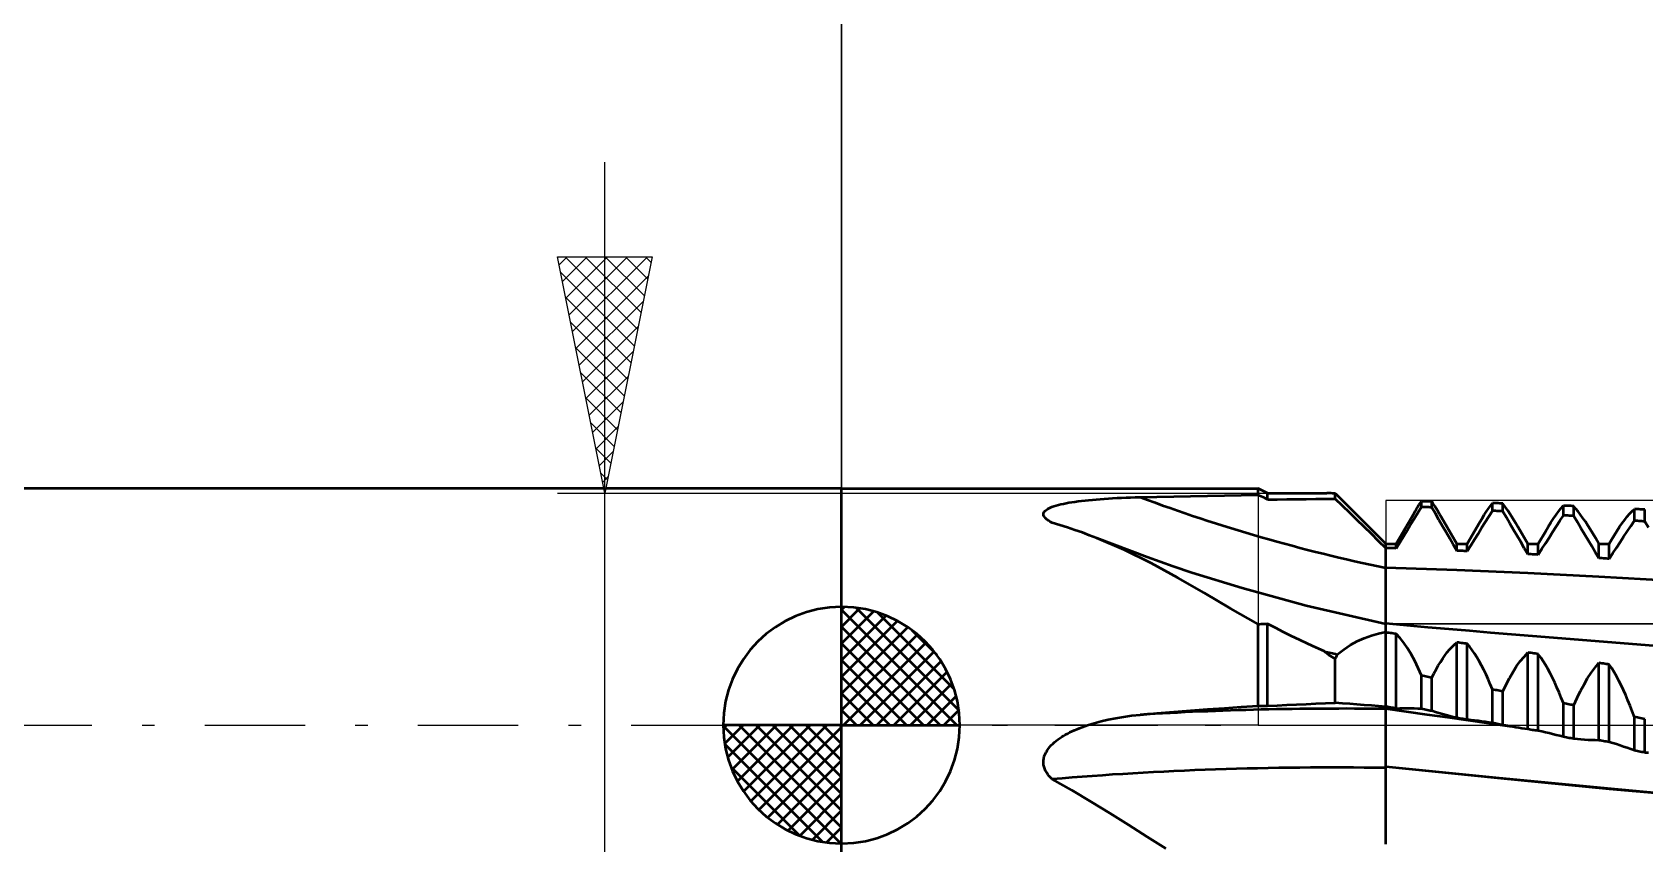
# Model space of a CAD drawing. Header units: millimetres. Extents: x -65 to 52, y -38 to 52.
# Drawn here: x -17.1 to 16.97, y -2.51 to 14.65 of the extents above; entities that cross this region are included whole.
import ezdxf

# ---------------------------------------------------------------- set-up
doc = ezdxf.new("R2010")
doc.units = ezdxf.units.MM
doc.header["$LTSCALE"] = 5.3
doc.linetypes.add('LONGDASH_DASH', pattern=[0.85, 0.4, -0.2, 0.05, -0.2])
for name, color, linetype in [('1', 4, 'CONTINUOUS'), ('2', 7, 'CONTINUOUS'), ('4', 2, 'LONGDASH_DASH'), ('CUT', 1, 'CONTINUOUS'), ('NOCUT', 7, 'CONTINUOUS'), ('SK1', 4, 'CONTINUOUS'), ('SK2', 7, 'CONTINUOUS'), ('SK4', 2, 'LONGDASH_DASH')]:
    doc.layers.add(name, color=color, linetype=linetype)

msp = doc.modelspace()

# ---------------------------------------------------------------- linework, layer by layer
at = {"layer": '1', "color": 4, "linetype": 'CONTINUOUS', "lineweight": 50}
for p, q in [((0, 5), (8.8, 5)), ((0, -5), (0, 5)), ((5.298, 4.765), (5.38, 4.772)), ((5.38, 4.772), (5.463, 4.779)), ((5.463, 4.779), (5.549, 4.785)), ((5.549, 4.785), (5.637, 4.791)), ((5.637, 4.791), (5.727, 4.796)), ((5.727, 4.796), (5.819, 4.801)), ((5.819, 4.801), (5.913, 4.805)), ((5.913, 4.805), (6.009, 4.809)), ((6.009, 4.809), (6.107, 4.813)), ((6.107, 4.813), (6.206, 4.816)), ((6.206, 4.816), (6.307, 4.819)), ((6.307, 4.819), (6.663, 4.827)), ((6.663, 4.827), (7.019, 4.835)), ((7.019, 4.835), (7.375, 4.842)), ((7.375, 4.842), (7.731, 4.849)), ((7.731, 4.849), (8.087, 4.855)), ((8.087, 4.855), (8.443, 4.86)), ((8.443, 4.86), (8.8, 4.865)), ((9, 4.9), (8.8, 5)), ((8.8, 4.865), (8.8, 5)), ((8.833, 4.849), (8.8, 4.865)), ((8.867, 4.833), (8.833, 4.849)), ((8.9, 4.817), (8.867, 4.833)), ((8.933, 4.802), (8.9, 4.817)), ((8.967, 4.786), (8.933, 4.802)), ((9, 4.77), (8.967, 4.786)), ((9, 4.9), (10.251, 4.9)), ((9, 4.77), (9, 4.9)), ((9, 4.77), (9.204, 4.772)), ((9.204, 4.772), (9.409, 4.775)), ((9.409, 4.775), (9.613, 4.777)), ((9.613, 4.777), (9.817, 4.779)), ((9.817, 4.779), (10.021, 4.781)), ((10.021, 4.781), (10.226, 4.782)), ((10.226, 4.782), (10.43, 4.784)), ((10.28, 4.9), (10.251, 4.9)), ((10.31, 4.9), (10.28, 4.9)), ((10.34, 4.9), (10.31, 4.9)), ((10.371, 4.899), (10.34, 4.9)), ((10.401, 4.899), (10.371, 4.899)), ((10.43, 4.899), (10.401, 4.899)), ((10.438, 4.892), (10.43, 4.899)), ((10.43, 4.784), (10.43, 4.899)), ((10.583, 4.635), (10.43, 4.784)), ((10.445, 4.885), (10.438, 4.892)), ((10.451, 4.879), (10.445, 4.885)), ((10.457, 4.873), (10.451, 4.879)), ((10.462, 4.868), (10.457, 4.873)), ((10.467, 4.863), (10.462, 4.868)), ((10.471, 4.859), (10.467, 4.863)), ((10.472, 4.858), (10.471, 4.859)), ((10.473, 4.858), (10.472, 4.858)), ((10.474, 4.857), (10.473, 4.858)), ((10.474, 4.856), (10.474, 4.857)), ((10.475, 4.855), (10.474, 4.856)), ((11.5, 3.83), (10.475, 4.855)), ((4.264, 4.455), (4.267, 4.482)), ((4.269, 4.427), (4.264, 4.455)), ((4.267, 4.482), (4.28, 4.507)), ((4.28, 4.507), (4.301, 4.532)), ((4.301, 4.532), (4.328, 4.554)), ((4.328, 4.554), (4.361, 4.575)), ((4.361, 4.575), (4.399, 4.594)), ((4.399, 4.594), (4.441, 4.611)), ((4.441, 4.611), (4.486, 4.628)), ((4.486, 4.628), (4.534, 4.642)), ((4.534, 4.642), (4.583, 4.656)), ((4.583, 4.656), (4.633, 4.669)), ((4.633, 4.669), (4.686, 4.68)), ((4.686, 4.68), (4.743, 4.692)), ((4.743, 4.692), (4.802, 4.703)), ((4.802, 4.703), (4.864, 4.713)), ((4.864, 4.713), (4.93, 4.723)), ((4.93, 4.723), (4.998, 4.732)), ((4.998, 4.732), (5.069, 4.741)), ((5.069, 4.741), (5.143, 4.75)), ((5.143, 4.75), (5.219, 4.758)), ((5.219, 4.758), (5.298, 4.765)), ((10.736, 4.487), (10.583, 4.635)), ((10.889, 4.339), (10.736, 4.487)), ((11.719, 3.83), (12.094, 4.48)), ((12.094, 4.479), (12.121, 4.525)), ((12.098, 4.363), (12.174, 4.487)), ((12.121, 4.525), (12.147, 4.569)), ((12.147, 4.569), (12.173, 4.612)), ((12.173, 4.612), (12.199, 4.653)), ((12.174, 4.487), (12.25, 4.611)), ((12.199, 4.653), (12.225, 4.692)), ((12.225, 4.692), (12.25, 4.73)), ((12.281, 4.729), (12.25, 4.73)), ((12.25, 4.611), (12.25, 4.73)), ((12.281, 4.61), (12.25, 4.611)), ((12.313, 4.729), (12.281, 4.729)), ((12.313, 4.608), (12.281, 4.61)), ((12.344, 4.728), (12.313, 4.729)), ((12.344, 4.607), (12.313, 4.608)), ((12.375, 4.727), (12.344, 4.728)), ((12.375, 4.605), (12.344, 4.607)), ((12.406, 4.727), (12.375, 4.727)), ((12.406, 4.604), (12.375, 4.605)), ((12.438, 4.726), (12.406, 4.727)), ((12.438, 4.602), (12.406, 4.604)), ((12.469, 4.726), (12.438, 4.726)), ((12.469, 4.601), (12.438, 4.602)), ((12.501, 4.677), (12.469, 4.726)), ((12.469, 4.601), (12.469, 4.726)), ((12.545, 4.47), (12.469, 4.601)), ((12.534, 4.626), (12.501, 4.677)), ((12.568, 4.573), (12.534, 4.626)), ((12.62, 4.339), (12.545, 4.47)), ((12.601, 4.518), (12.568, 4.573)), ((12.636, 4.461), (12.601, 4.518)), ((12.67, 4.401), (12.636, 4.461)), ((13.531, 4.369), (13.576, 4.443)), ((13.576, 4.443), (13.621, 4.512)), ((13.621, 4.512), (13.665, 4.577)), ((13.665, 4.577), (13.708, 4.638)), ((13.674, 4.41), (13.75, 4.531)), ((13.708, 4.638), (13.75, 4.693)), ((13.781, 4.692), (13.75, 4.693)), ((13.75, 4.531), (13.75, 4.693)), ((13.781, 4.529), (13.75, 4.531)), ((13.813, 4.691), (13.781, 4.692)), ((13.813, 4.528), (13.781, 4.529)), ((13.844, 4.69), (13.813, 4.691)), ((13.844, 4.526), (13.813, 4.528)), ((13.875, 4.689), (13.844, 4.69)), ((13.875, 4.524), (13.844, 4.526)), ((13.906, 4.688), (13.875, 4.689)), ((13.906, 4.522), (13.875, 4.524)), ((13.938, 4.687), (13.906, 4.688)), ((13.938, 4.52), (13.906, 4.522)), ((13.969, 4.686), (13.938, 4.687)), ((13.969, 4.518), (13.938, 4.52)), ((14.021, 4.616), (13.969, 4.686)), ((13.969, 4.518), (13.969, 4.686)), ((14.045, 4.389), (13.969, 4.518)), ((14.075, 4.54), (14.021, 4.616)), ((14.129, 4.458), (14.075, 4.54)), ((14.185, 4.37), (14.129, 4.458)), ((15.041, 4.368), (15.095, 4.446)), ((15.095, 4.446), (15.147, 4.517)), ((15.147, 4.517), (15.199, 4.581)), ((15.174, 4.317), (15.25, 4.434)), ((15.199, 4.581), (15.25, 4.639)), ((15.281, 4.638), (15.25, 4.639)), ((15.25, 4.434), (15.25, 4.639)), ((15.281, 4.432), (15.25, 4.434)), ((15.313, 4.636), (15.281, 4.638)), ((15.313, 4.43), (15.281, 4.432)), ((15.344, 4.635), (15.313, 4.636)), ((15.344, 4.428), (15.313, 4.43)), ((15.375, 4.634), (15.344, 4.635)), ((15.406, 4.632), (15.375, 4.634)), ((15.438, 4.631), (15.406, 4.632)), ((15.469, 4.63), (15.438, 4.631)), ((15.516, 4.574), (15.469, 4.63)), ((15.469, 4.419), (15.469, 4.63)), ((15.564, 4.513), (15.516, 4.574)), ((15.614, 4.448), (15.564, 4.513)), ((15.664, 4.377), (15.614, 4.448)), ((16.598, 4.408), (16.65, 4.468)), ((16.65, 4.468), (16.7, 4.521)), ((16.7, 4.521), (16.75, 4.568)), ((16.781, 4.566), (16.75, 4.568)), ((16.75, 4.322), (16.75, 4.568)), ((16.813, 4.564), (16.781, 4.566)), ((16.844, 4.563), (16.813, 4.564)), ((16.875, 4.561), (16.844, 4.563)), ((16.906, 4.559), (16.875, 4.561)), ((16.938, 4.557), (16.906, 4.559)), ((16.969, 4.556), (16.938, 4.557)), ((16.969, 4.304), (16.969, 4.556)), ((4.284, 4.4), (4.269, 4.427)), ((4.306, 4.373), (4.284, 4.4)), ((4.335, 4.347), (4.306, 4.373)), ((4.369, 4.322), (4.335, 4.347)), ((4.408, 4.298), (4.369, 4.322)), ((4.451, 4.276), (4.408, 4.298)), ((4.613, 4.227), (4.451, 4.276)), ((4.773, 4.177), (4.613, 4.227)), ((4.931, 4.124), (4.773, 4.177)), ((5.087, 4.069), (4.931, 4.124)), ((11.042, 4.19), (10.889, 4.339)), ((11.194, 4.041), (11.042, 4.19)), ((11.871, 3.988), (11.947, 4.113)), ((11.947, 4.113), (12.023, 4.238)), ((12.023, 4.238), (12.098, 4.363)), ((12.696, 4.209), (12.62, 4.339)), ((13, 3.83), (12.669, 4.403)), ((12.772, 4.078), (12.696, 4.209)), ((13.219, 3.83), (13.486, 4.292)), ((13.447, 4.046), (13.523, 4.167)), ((13.485, 4.291), (13.531, 4.369)), ((13.523, 4.167), (13.599, 4.289)), ((13.599, 4.289), (13.674, 4.41)), ((14.121, 4.259), (14.045, 4.389)), ((14.196, 4.13), (14.121, 4.259)), ((14.241, 4.277), (14.185, 4.37)), ((14.272, 4.001), (14.196, 4.13)), ((14.298, 4.18), (14.241, 4.277)), ((14.5, 3.83), (14.297, 4.181)), ((14.719, 3.83), (14.876, 4.103)), ((14.873, 4.096), (14.93, 4.193)), ((14.93, 4.193), (14.986, 4.284)), ((14.986, 4.284), (15.041, 4.368)), ((15.023, 4.08), (15.098, 4.199)), ((15.098, 4.199), (15.174, 4.317)), ((15.375, 4.426), (15.344, 4.428)), ((15.406, 4.423), (15.375, 4.426)), ((15.438, 4.421), (15.406, 4.423)), ((15.469, 4.419), (15.438, 4.421)), ((15.545, 4.291), (15.469, 4.419)), ((15.621, 4.164), (15.545, 4.291)), ((15.696, 4.036), (15.621, 4.164)), ((15.714, 4.302), (15.664, 4.377)), ((15.766, 4.223), (15.714, 4.302)), ((15.818, 4.14), (15.766, 4.223)), ((15.871, 4.052), (15.818, 4.14)), ((16.325, 4.011), (16.381, 4.103)), ((16.381, 4.103), (16.437, 4.188)), ((16.437, 4.188), (16.492, 4.268)), ((16.492, 4.268), (16.545, 4.341)), ((16.523, 3.979), (16.598, 4.094)), ((16.545, 4.341), (16.598, 4.408)), ((16.598, 4.094), (16.674, 4.208)), ((16.674, 4.208), (16.75, 4.322)), ((16.781, 4.319), (16.75, 4.322)), ((16.813, 4.317), (16.781, 4.319)), ((16.844, 4.314), (16.813, 4.317)), ((16.875, 4.312), (16.844, 4.314)), ((16.906, 4.309), (16.875, 4.312)), ((16.938, 4.306), (16.906, 4.309)), ((16.969, 4.304), (16.938, 4.306)), ((17.045, 4.179), (16.969, 4.304)), ((5.241, 4.011), (5.087, 4.069)), ((5.395, 3.951), (5.241, 4.011)), ((5.967, 3.704), (5.395, 3.951)), ((6.454, 3.55), (5.395, 3.951)), ((11.347, 3.892), (11.194, 4.041)), ((11.5, 3.744), (11.347, 3.892)), ((11.5, 3.83), (11.501, 3.83)), ((11.5, 3.744), (11.5, 3.83)), ((11.501, 3.83), (11.719, 3.83)), ((11.501, 3.744), (11.501, 3.83)), ((11.719, 3.737), (11.795, 3.862)), ((11.719, 3.737), (11.719, 3.83)), ((11.795, 3.862), (11.871, 3.988)), ((12.848, 3.948), (12.772, 4.078)), ((12.924, 3.817), (12.848, 3.948)), ((13, 3.687), (12.924, 3.817)), ((13, 3.83), (13.219, 3.83)), ((13, 3.687), (13, 3.83)), ((13.219, 3.677), (13.219, 3.83)), ((13.219, 3.677), (13.295, 3.8)), ((13.295, 3.8), (13.371, 3.923)), ((13.371, 3.923), (13.447, 4.046)), ((14.348, 3.872), (14.272, 4.001)), ((14.424, 3.743), (14.348, 3.872)), ((14.5, 3.83), (14.719, 3.83)), ((14.5, 3.615), (14.5, 3.83)), ((14.719, 3.603), (14.719, 3.83)), ((14.795, 3.723), (14.871, 3.842)), ((14.871, 3.842), (14.947, 3.961)), ((14.947, 3.961), (15.023, 4.08)), ((15.772, 3.909), (15.696, 4.036)), ((15.848, 3.783), (15.772, 3.909)), ((15.924, 3.656), (15.848, 3.783)), ((15.925, 3.961), (15.871, 4.052)), ((16, 3.83), (15.925, 3.961)), ((16, 3.83), (16.219, 3.83)), ((16, 3.53), (16, 3.83)), ((16.219, 3.83), (16.267, 3.914)), ((16.219, 3.516), (16.219, 3.83)), ((16.267, 3.914), (16.325, 4.011)), ((16.295, 3.633), (16.371, 3.748)), ((16.371, 3.748), (16.447, 3.864)), ((16.447, 3.864), (16.523, 3.979)), ((6.54, 3.42), (5.967, 3.704)), ((7.002, 3.355), (6.454, 3.55)), ((7.103, 3.114), (6.54, 3.42)), ((11.501, 3.744), (11.5, 3.744)), ((11.5, 3.744), (11.5, 3.744)), ((11.5, 3.744), (11.5, 3.744)), ((11.5, 3.425), (11.5, 3.744)), ((11.5, 0.353), (11.5, 3.425)), ((11.501, 3.744), (11.501, 3.744)), ((11.532, 3.743), (11.501, 3.744)), ((11.501, 3.744), (11.501, 3.744)), ((11.501, 3.744), (11.501, 3.744)), ((11.501, 3.744), (11.501, 3.744)), ((11.501, 3.744), (11.501, 3.744)), ((11.501, 3.744), (11.501, 3.744)), ((11.501, 3.744), (11.501, 3.744)), ((11.501, 3.744), (11.501, 3.744)), ((11.501, 3.744), (11.501, 3.744)), ((11.563, 3.742), (11.532, 3.743)), ((11.594, 3.741), (11.563, 3.742)), ((11.626, 3.74), (11.594, 3.741)), ((11.657, 3.739), (11.626, 3.74)), ((11.688, 3.738), (11.657, 3.739)), ((11.719, 3.737), (11.688, 3.738)), ((13.032, 3.685), (13, 3.687)), ((13.063, 3.684), (13.032, 3.685)), ((13.094, 3.683), (13.063, 3.684)), ((13.125, 3.681), (13.094, 3.683)), ((13.157, 3.68), (13.125, 3.681)), ((13.188, 3.678), (13.157, 3.68)), ((13.219, 3.677), (13.188, 3.678)), ((14.5, 3.615), (14.424, 3.743)), ((14.531, 3.613), (14.5, 3.615)), ((14.563, 3.611), (14.531, 3.613)), ((14.594, 3.61), (14.563, 3.611)), ((14.625, 3.608), (14.594, 3.61)), ((14.656, 3.606), (14.625, 3.608)), ((14.688, 3.605), (14.656, 3.606)), ((14.719, 3.603), (14.688, 3.605)), ((14.719, 3.603), (14.795, 3.723)), ((16, 3.53), (15.924, 3.656)), ((16.031, 3.528), (16, 3.53)), ((16.063, 3.526), (16.031, 3.528)), ((16.094, 3.524), (16.063, 3.526)), ((16.125, 3.522), (16.094, 3.524)), ((16.156, 3.52), (16.125, 3.522)), ((16.188, 3.518), (16.156, 3.52)), ((16.219, 3.516), (16.188, 3.518)), ((16.219, 3.516), (16.295, 3.633)), ((7.4, 3.221), (7.002, 3.355)), ((7.657, 2.795), (7.103, 3.114)), ((8.462, 2.892), (7.4, 3.221)), ((13, 3.274), (11.5, 3.325)), ((14.5, 3.21), (13, 3.274)), ((16, 3.134), (14.5, 3.21)), ((17.499, 3.047), (16, 3.134)), ((8.217, 2.468), (7.657, 2.795)), ((9.819, 2.519), (8.462, 2.892)), ((8.8, 2.136), (8.217, 2.468)), ((11.5, 2.132), (9.819, 2.519)), ((8.8, 2.136), (8.833, 2.137)), ((8.8, 0.406), (8.8, 2.136)), ((8.833, 2.137), (8.867, 2.138)), ((8.867, 2.138), (8.9, 2.139)), ((8.9, 2.139), (8.933, 2.14)), ((8.933, 2.14), (8.967, 2.14)), ((8.967, 2.14), (9, 2.141)), ((9.168, 2.054), (9, 2.141)), ((9, 0.408), (9, 2.141)), ((9.337, 1.968), (9.168, 2.054)), ((11.942, 2.106), (11.5, 2.145)), ((12.385, 2.067), (11.942, 2.106)), ((12.827, 2.029), (12.385, 2.067)), ((9.507, 1.883), (9.337, 1.968)), ((9.677, 1.8), (9.507, 1.883)), ((9.849, 1.719), (9.677, 1.8)), ((10.023, 1.639), (9.849, 1.719)), ((10.75, 1.694), (10.895, 1.773)), ((10.895, 1.773), (11.043, 1.84)), ((11.043, 1.84), (11.193, 1.895)), ((11.193, 1.895), (11.346, 1.938)), ((11.346, 1.938), (11.5, 1.97)), ((11.5, 1.958), (11.5, 1.958)), ((11.501, 1.958), (11.5, 1.958)), ((11.5, 1.958), (11.5, 1.958)), ((11.501, 1.958), (11.501, 1.958)), ((11.532, 1.954), (11.501, 1.958)), ((11.501, 1.958), (11.501, 1.958)), ((11.501, 0.389), (11.501, 1.958)), ((11.563, 1.95), (11.532, 1.954)), ((11.594, 1.946), (11.563, 1.95)), ((11.626, 1.941), (11.594, 1.946)), ((11.657, 1.937), (11.626, 1.941)), ((11.688, 1.933), (11.657, 1.937)), ((11.719, 1.929), (11.688, 1.933)), ((11.8, 1.84), (11.719, 1.929)), ((11.719, 0.354), (11.719, 1.929)), ((11.88, 1.739), (11.8, 1.84)), ((11.958, 1.624), (11.88, 1.739)), ((13.269, 1.991), (12.827, 2.029)), ((12.898, 1.653), (12.948, 1.704)), ((12.948, 1.704), (13, 1.75)), ((13.032, 1.745), (13, 1.75)), ((13, 0.151), (13, 1.75)), ((13.063, 1.741), (13.032, 1.745)), ((13.094, 1.736), (13.063, 1.741)), ((13.125, 1.732), (13.094, 1.736)), ((13.157, 1.728), (13.125, 1.732)), ((13.188, 1.723), (13.157, 1.728)), ((13.219, 1.719), (13.188, 1.723)), ((13.271, 1.655), (13.219, 1.719)), ((13.219, 0.116), (13.219, 1.719)), ((13.712, 1.954), (13.269, 1.991)), ((14.154, 1.918), (13.712, 1.954)), ((14.597, 1.882), (14.154, 1.918)), ((15.039, 1.847), (14.597, 1.882)), ((17.772, 1.623), (15.039, 1.847)), ((10.199, 1.561), (10.023, 1.639)), ((10.226, 1.535), (10.199, 1.561)), ((10.257, 1.51), (10.226, 1.535)), ((10.29, 1.486), (10.257, 1.51)), ((10.325, 1.463), (10.29, 1.486)), ((10.361, 1.441), (10.325, 1.463)), ((10.396, 1.422), (10.361, 1.441)), ((10.43, 1.404), (10.396, 1.422)), ((10.43, 1.404), (10.438, 1.415)), ((10.43, 0.469), (10.43, 1.404)), ((10.438, 1.415), (10.445, 1.428)), ((10.445, 1.428), (10.451, 1.44)), ((10.451, 1.44), (10.457, 1.453)), ((10.457, 1.453), (10.462, 1.467)), ((10.462, 1.467), (10.467, 1.481)), ((10.467, 1.481), (10.471, 1.496)), ((10.471, 1.496), (10.609, 1.601)), ((10.609, 1.601), (10.75, 1.694)), ((12.034, 1.497), (11.958, 1.624)), ((12.108, 1.357), (12.034, 1.497)), ((12.652, 1.334), (12.7, 1.407)), ((12.7, 1.407), (12.748, 1.475)), ((12.748, 1.475), (12.798, 1.539)), ((12.798, 1.539), (12.847, 1.598)), ((12.847, 1.598), (12.898, 1.653)), ((13.322, 1.587), (13.271, 1.655)), ((13.373, 1.513), (13.322, 1.587)), ((13.423, 1.435), (13.373, 1.513)), ((13.472, 1.351), (13.423, 1.435)), ((14.34, 1.35), (14.419, 1.447)), ((14.419, 1.447), (14.5, 1.534)), ((14.531, 1.529), (14.5, 1.534)), ((14.5, -0.088), (14.5, 1.534)), ((14.563, 1.525), (14.531, 1.529)), ((14.594, 1.52), (14.563, 1.525)), ((14.625, 1.516), (14.594, 1.52)), ((14.656, 1.511), (14.625, 1.516)), ((14.688, 1.507), (14.656, 1.511)), ((14.719, 1.502), (14.688, 1.507)), ((14.771, 1.431), (14.719, 1.502)), ((14.719, -0.122), (14.719, 1.502)), ((14.822, 1.355), (14.771, 1.431)), ((12.18, 1.207), (12.108, 1.357)), ((12.25, 1.046), (12.18, 1.207)), ((12.281, 1.04), (12.25, 1.046)), ((12.25, 0.342), (12.25, 1.046)), ((12.313, 1.034), (12.281, 1.04)), ((12.344, 1.027), (12.313, 1.034)), ((12.375, 1.021), (12.344, 1.027)), ((12.469, 1.003), (12.514, 1.092)), ((12.514, 1.092), (12.559, 1.177)), ((12.559, 1.177), (12.605, 1.258)), ((12.605, 1.258), (12.652, 1.334)), ((13.52, 1.263), (13.472, 1.351)), ((13.568, 1.17), (13.52, 1.263)), ((13.615, 1.072), (13.568, 1.17)), ((13.661, 0.97), (13.615, 1.072)), ((14.112, 0.996), (14.186, 1.125)), ((14.186, 1.125), (14.262, 1.243)), ((14.262, 1.243), (14.34, 1.35)), ((14.873, 1.274), (14.822, 1.355)), ((14.923, 1.188), (14.873, 1.274)), ((14.972, 1.097), (14.923, 1.188)), ((15.02, 1.002), (14.972, 1.097)), ((15.762, 0.99), (15.84, 1.108)), ((15.84, 1.108), (15.919, 1.217)), ((15.919, 1.217), (16, 1.315)), ((16.031, 1.31), (16, 1.315)), ((16, -0.323), (16, 1.315)), ((16.063, 1.306), (16.031, 1.31)), ((16.094, 1.301), (16.063, 1.306)), ((16.125, 1.296), (16.094, 1.301)), ((16.156, 1.292), (16.125, 1.296)), ((16.188, 1.287), (16.156, 1.292)), ((16.219, 1.283), (16.188, 1.287)), ((16.271, 1.204), (16.219, 1.283)), ((16.219, -0.358), (16.219, 1.283)), ((16.322, 1.121), (16.271, 1.204)), ((16.373, 1.032), (16.322, 1.121)), ((16.423, 0.939), (16.373, 1.032)), ((12.406, 1.015), (12.375, 1.021)), ((12.438, 1.009), (12.406, 1.015)), ((12.469, 1.003), (12.438, 1.009)), ((12.469, 0.299), (12.469, 1.003)), ((13.706, 0.864), (13.661, 0.97)), ((13.75, 0.754), (13.706, 0.864)), ((13.781, 0.748), (13.75, 0.754)), ((13.75, 0.045), (13.75, 0.754)), ((13.813, 0.742), (13.781, 0.748)), ((13.844, 0.736), (13.813, 0.742)), ((13.875, 0.73), (13.844, 0.736)), ((13.906, 0.724), (13.875, 0.73)), ((13.938, 0.717), (13.906, 0.724)), ((13.969, 0.711), (13.938, 0.717)), ((13.969, 0.711), (14.039, 0.859)), ((13.969, 0.002), (13.969, 0.711)), ((14.039, 0.859), (14.112, 0.996)), ((15.068, 0.902), (15.02, 1.002)), ((15.115, 0.798), (15.068, 0.902)), ((15.161, 0.69), (15.115, 0.798)), ((15.206, 0.578), (15.161, 0.69)), ((15.539, 0.576), (15.612, 0.723)), ((15.612, 0.723), (15.686, 0.862)), ((15.686, 0.862), (15.762, 0.99)), ((16.472, 0.842), (16.423, 0.939)), ((16.52, 0.74), (16.472, 0.842)), ((16.568, 0.634), (16.52, 0.74)), ((7.731, 0.337), (8.087, 0.361)), ((8.087, 0.361), (8.443, 0.384)), ((8.443, 0.384), (8.8, 0.406)), ((8.8, 0.406), (8.833, 0.406)), ((8.833, 0.406), (8.867, 0.406)), ((8.867, 0.406), (8.9, 0.407)), ((8.9, 0.407), (8.933, 0.407)), ((8.933, 0.407), (8.967, 0.407)), ((8.967, 0.407), (9, 0.408)), ((9, 0.408), (9.204, 0.418)), ((9.204, 0.418), (9.409, 0.428)), ((9.409, 0.428), (9.613, 0.438)), ((9.613, 0.438), (9.817, 0.446)), ((9.817, 0.446), (10.021, 0.454)), ((10.021, 0.454), (10.226, 0.462)), ((10.226, 0.462), (10.43, 0.469)), ((10.583, 0.459), (10.43, 0.469)), ((10.736, 0.448), (10.583, 0.459)), ((10.889, 0.437), (10.736, 0.448)), ((11.042, 0.425), (10.889, 0.437)), ((11.194, 0.413), (11.042, 0.425)), ((11.347, 0.4), (11.194, 0.413)), ((11.5, 0.386), (11.347, 0.4)), ((11.501, 0.389), (11.5, 0.389)), ((11.5, 0.389), (11.5, 0.389)), ((11.5, 0.352), (11.5, 0.353)), ((11.5, 0.35), (11.5, 0.352)), ((11.5, 0.349), (11.5, 0.35)), ((11.5, 0.347), (11.5, 0.349)), ((11.5, 0.346), (11.5, 0.347)), ((11.5, 0.344), (11.5, 0.346)), ((11.5, 0.342), (11.5, 0.344)), ((11.936, 0.281), (11.5, 0.342)), ((11.5, 0.336), (11.5, 0.342)), ((11.532, 0.384), (11.501, 0.389)), ((11.501, 0.389), (11.501, 0.389)), ((11.501, 0.389), (11.501, 0.389)), ((11.563, 0.379), (11.532, 0.384)), ((11.594, 0.374), (11.563, 0.379)), ((11.626, 0.369), (11.594, 0.374)), ((11.657, 0.364), (11.626, 0.369)), ((11.688, 0.359), (11.657, 0.364)), ((11.719, 0.354), (11.688, 0.359)), ((11.719, 0.354), (11.795, 0.355)), ((11.871, 0.355), (11.795, 0.355)), ((11.947, 0.354), (11.871, 0.355)), ((12.023, 0.352), (11.947, 0.354)), ((12.098, 0.35), (12.023, 0.352)), ((12.174, 0.346), (12.098, 0.35)), ((12.25, 0.342), (12.174, 0.346)), ((12.281, 0.336), (12.25, 0.342)), ((15.25, 0.462), (15.206, 0.578)), ((15.281, 0.456), (15.25, 0.462)), ((15.25, -0.249), (15.25, 0.462)), ((15.313, 0.45), (15.281, 0.456)), ((15.344, 0.444), (15.313, 0.45)), ((15.375, 0.438), (15.344, 0.444)), ((15.406, 0.432), (15.375, 0.438)), ((15.438, 0.426), (15.406, 0.432)), ((15.469, 0.42), (15.438, 0.426)), ((15.469, 0.42), (15.539, 0.576)), ((15.469, -0.292), (15.469, 0.42)), ((16.615, 0.524), (16.568, 0.634)), ((16.661, 0.41), (16.615, 0.524)), ((16.706, 0.293), (16.661, 0.41)), ((5.139, -0.02), (5.197, 0)), ((5.197, 0), (5.336, 0.043)), ((5.336, 0.043), (5.482, 0.083)), ((5.482, 0.083), (5.635, 0.118)), ((5.635, 0.118), (5.794, 0.15)), ((5.794, 0.15), (5.96, 0.178)), ((5.96, 0.178), (6.131, 0.201)), ((6.131, 0.201), (6.307, 0.22)), ((6.307, 0.22), (6.663, 0.251)), ((6.663, 0.251), (7.019, 0.282)), ((7.019, 0.282), (7.375, 0.31)), ((7.375, 0.31), (7.731, 0.337)), ((11.5, 0.327), (11.5, 0.336)), ((11.5, 0.316), (11.5, 0.327)), ((11.5, 0.303), (11.5, 0.316)), ((11.5, 0.288), (11.5, 0.303)), ((11.5, 0.27), (11.5, 0.288)), ((11.5, 0.25), (11.5, 0.27)), ((11.5, 0.228), (11.5, 0.25)), ((11.5, 0.205), (11.5, 0.228)), ((11.5, 0.179), (11.5, 0.205)), ((11.5, 0.151), (11.5, 0.179)), ((11.5, 0.121), (11.5, 0.151)), ((11.5, 0.09), (11.5, 0.121)), ((11.5, 0.057), (11.5, 0.09)), ((11.5, 0.022), (11.5, 0.057)), ((11.5, -0.014), (11.5, 0.022)), ((12.372, 0.22), (11.936, 0.281)), ((12.313, 0.33), (12.281, 0.336)), ((12.344, 0.323), (12.313, 0.33)), ((12.375, 0.317), (12.344, 0.323)), ((12.808, 0.159), (12.372, 0.22)), ((12.406, 0.311), (12.375, 0.317)), ((12.438, 0.305), (12.406, 0.311)), ((12.469, 0.299), (12.438, 0.305)), ((12.545, 0.275), (12.469, 0.299)), ((12.62, 0.253), (12.545, 0.275)), ((12.696, 0.231), (12.62, 0.253)), ((12.772, 0.21), (12.696, 0.231)), ((12.848, 0.189), (12.772, 0.21)), ((13.244, 0.097), (12.808, 0.159)), ((12.924, 0.17), (12.848, 0.189)), ((13, 0.151), (12.924, 0.17)), ((13.032, 0.146), (13, 0.151)), ((13.063, 0.141), (13.032, 0.146)), ((13.094, 0.136), (13.063, 0.141)), ((13.125, 0.131), (13.094, 0.136)), ((13.157, 0.126), (13.125, 0.131)), ((13.188, 0.121), (13.157, 0.126)), ((13.219, 0.116), (13.188, 0.121)), ((13.295, 0.108), (13.219, 0.116)), ((13.68, 0.035), (13.244, 0.097)), ((13.371, 0.1), (13.295, 0.108)), ((13.447, 0.091), (13.371, 0.1)), ((13.523, 0.08), (13.447, 0.091)), ((13.599, 0.07), (13.523, 0.08)), ((13.674, 0.058), (13.599, 0.07)), ((13.75, 0.045), (13.674, 0.058)), ((14.116, -0.027), (13.68, 0.035)), ((13.781, 0.039), (13.75, 0.045)), ((13.813, 0.033), (13.781, 0.039)), ((13.844, 0.027), (13.813, 0.033)), ((13.875, 0.021), (13.844, 0.027)), ((13.906, 0.014), (13.875, 0.021)), ((13.938, 0.008), (13.906, 0.014)), ((13.969, 0.002), (13.938, 0.008)), ((13.97, 0.002), (13.969, 0.002)), ((13.973, 0.001), (13.97, 0.002)), ((13.975, 0.001), (13.973, 0.001)), ((13.976, 0.001), (13.975, 0.001)), ((13.978, 0), (13.976, 0.001)), ((13.979, 0), (13.978, 0)), ((14.002, -0.005), (13.979, 0)), ((16.75, 0.171), (16.706, 0.293)), ((16.781, 0.165), (16.75, 0.171)), ((16.75, -0.539), (16.75, 0.171)), ((16.813, 0.159), (16.781, 0.165)), ((16.875, 0.147), (16.813, 0.159)), ((16.906, 0.141), (16.875, 0.147)), ((16.938, 0.135), (16.906, 0.141)), ((16.969, 0.129), (16.938, 0.135)), ((16.969, -0.581), (16.969, 0.129)), ((4.498, -0.36), (4.535, -0.33)), ((4.535, -0.33), (4.572, -0.302)), ((4.572, -0.302), (4.611, -0.275)), ((4.611, -0.275), (4.65, -0.249)), ((4.65, -0.249), (4.691, -0.224)), ((4.691, -0.224), (4.734, -0.199)), ((4.734, -0.199), (4.778, -0.175)), ((4.778, -0.175), (4.825, -0.151)), ((4.825, -0.151), (4.873, -0.128)), ((4.873, -0.128), (4.923, -0.105)), ((4.923, -0.105), (4.974, -0.083)), ((4.974, -0.083), (5.027, -0.061)), ((5.027, -0.061), (5.082, -0.04)), ((5.082, -0.04), (5.139, -0.02)), ((11.5, -0.052), (11.5, -0.014)), ((11.5, -0.091), (11.5, -0.052)), ((11.5, -0.132), (11.5, -0.091)), ((11.5, -0.174), (11.5, -0.132)), ((11.5, -0.217), (11.5, -0.174)), ((11.5, -0.261), (11.5, -0.217)), ((11.5, -0.306), (11.5, -0.261)), ((11.5, -0.351), (11.5, -0.306)), ((14.025, -0.009), (14.002, -0.005)), ((14.047, -0.014), (14.025, -0.009)), ((14.07, -0.018), (14.047, -0.014)), ((14.093, -0.023), (14.07, -0.018)), ((14.116, -0.027), (14.093, -0.023)), ((14.116, -0.027), (14.116, -0.027)), ((14.116, -0.027), (14.116, -0.027)), ((14.18, -0.038), (14.116, -0.027)), ((14.244, -0.05), (14.18, -0.038)), ((14.308, -0.06), (14.244, -0.05)), ((14.372, -0.07), (14.308, -0.06)), ((14.436, -0.079), (14.372, -0.07)), ((14.5, -0.088), (14.436, -0.079)), ((14.531, -0.093), (14.5, -0.088)), ((14.563, -0.098), (14.531, -0.093)), ((14.594, -0.103), (14.563, -0.098)), ((14.625, -0.108), (14.594, -0.103)), ((14.656, -0.112), (14.625, -0.108)), ((14.688, -0.117), (14.656, -0.112)), ((14.719, -0.122), (14.688, -0.117)), ((14.795, -0.138), (14.719, -0.122)), ((14.871, -0.154), (14.795, -0.138)), ((14.947, -0.172), (14.871, -0.154)), ((15.023, -0.19), (14.947, -0.172)), ((15.098, -0.209), (15.023, -0.19)), ((15.174, -0.228), (15.098, -0.209)), ((15.25, -0.249), (15.174, -0.228)), ((15.281, -0.255), (15.25, -0.249)), ((15.313, -0.261), (15.281, -0.255)), ((15.344, -0.267), (15.313, -0.261)), ((15.375, -0.273), (15.344, -0.267)), ((15.406, -0.279), (15.375, -0.273)), ((15.438, -0.285), (15.406, -0.279)), ((15.469, -0.292), (15.438, -0.285)), ((15.545, -0.299), (15.469, -0.292)), ((15.621, -0.305), (15.545, -0.299)), ((15.696, -0.31), (15.621, -0.305)), ((15.772, -0.315), (15.696, -0.31)), ((15.848, -0.318), (15.772, -0.315)), ((15.924, -0.321), (15.848, -0.318)), ((16, -0.323), (15.924, -0.321)), ((16.031, -0.328), (16, -0.323)), ((16.063, -0.333), (16.031, -0.328)), ((16.094, -0.338), (16.063, -0.333)), ((16.125, -0.343), (16.094, -0.338)), ((4.271, -0.701), (4.283, -0.657)), ((4.283, -0.657), (4.299, -0.614)), ((4.299, -0.614), (4.319, -0.572)), ((4.319, -0.572), (4.342, -0.533)), ((4.342, -0.533), (4.369, -0.495)), ((4.369, -0.495), (4.398, -0.459)), ((4.398, -0.459), (4.43, -0.425)), ((4.43, -0.425), (4.463, -0.392)), ((4.463, -0.392), (4.498, -0.36)), ((11.5, -0.398), (11.5, -0.351)), ((11.5, -0.445), (11.5, -0.398)), ((11.5, -0.493), (11.5, -0.445)), ((11.5, -0.541), (11.5, -0.493)), ((11.5, -0.589), (11.5, -0.541)), ((11.5, -0.638), (11.5, -0.589)), ((11.5, -0.686), (11.5, -0.638)), ((16.156, -0.348), (16.125, -0.343)), ((16.188, -0.353), (16.156, -0.348)), ((16.219, -0.358), (16.188, -0.353)), ((16.295, -0.381), (16.219, -0.358)), ((16.371, -0.405), (16.295, -0.381)), ((16.447, -0.431), (16.371, -0.405)), ((16.523, -0.457), (16.447, -0.431)), ((16.598, -0.483), (16.523, -0.457)), ((16.674, -0.511), (16.598, -0.483)), ((16.75, -0.539), (16.674, -0.511)), ((16.781, -0.545), (16.75, -0.539)), ((16.813, -0.551), (16.781, -0.545)), ((16.844, -0.557), (16.813, -0.551)), ((16.875, -0.563), (16.844, -0.557)), ((16.906, -0.569), (16.875, -0.563)), ((16.938, -0.575), (16.906, -0.569)), ((16.969, -0.581), (16.938, -0.575)), ((16.969, -0.581), (17.045, -0.58)), ((4.264, -0.791), (4.265, -0.745)), ((4.268, -0.836), (4.264, -0.791)), ((4.265, -0.745), (4.271, -0.701)), ((4.278, -0.88), (4.268, -0.836)), ((4.292, -0.923), (4.278, -0.88)), ((4.311, -0.964), (4.292, -0.923)), ((4.333, -1.004), (4.311, -0.964)), ((4.359, -1.042), (4.333, -1.004)), ((11.5, -0.735), (11.5, -0.686)), ((11.5, -0.783), (11.5, -0.735)), ((11.5, -0.831), (11.5, -0.783)), ((11.5, -0.879), (11.5, -0.831)), ((13.82, -1.115), (11.5, -0.879)), ((11.5, -0.88), (11.5, -0.879)), ((11.5, -0.881), (11.5, -0.88)), ((11.5, -0.882), (11.5, -0.881)), ((11.5, -0.881), (11.5, -0.881)), ((11.5, -0.883), (11.5, -0.882)), ((11.5, -0.882), (11.5, -0.882)), ((13.858, -1.124), (11.5, -0.883)), ((11.5, -1.042), (11.5, -0.883)), ((11.5, -0.883), (11.5, -0.883)), ((4.387, -1.078), (4.359, -1.042)), ((4.418, -1.112), (4.387, -1.078)), ((4.451, -1.144), (4.418, -1.112)), ((4.868, -1.378), (4.451, -1.144)), ((11.5, -1.205), (11.5, -1.042)), ((11.5, -1.37), (11.5, -1.205)), ((16.184, -1.342), (13.82, -1.115)), ((16.216, -1.351), (13.858, -1.124)), ((18.594, -1.559), (16.184, -1.342)), ((18.573, -1.564), (16.216, -1.351)), ((5.272, -1.618), (4.868, -1.378)), ((5.669, -1.863), (5.272, -1.618)), ((11.5, -1.537), (11.5, -1.37)), ((11.5, -1.708), (11.5, -1.537)), ((6.063, -2.11), (5.669, -1.863)), ((11.5, -1.88), (11.5, -1.708)), ((11.5, -2.053), (11.5, -1.88)), ((6.459, -2.36), (6.063, -2.11)), ((6.851, -2.605), (6.459, -2.36)), ((11.5, -2.515), (11.5, -2.053))]:
    msp.add_line(p, q, dxfattribs=at)
for centre, major_axis, ratio, start_param, end_param in [((17.029, 25.09), (-28.404, 3.92), 0.781338, 1.293492, 1.483451), ((16.665, 22.451), (-27.583, 3.807), 0.781338, 1.442981, 1.453061), ((17.029, -9.885), (-28.554, 2.608), 0.346541, 4.938807, 5.128766), ((16.903, -11.264), (-28.928, 2.643), 0.346541, 4.931824, 5.188795)]:
    msp.add_ellipse(centre, major_axis=major_axis, ratio=ratio, start_param=start_param, end_param=end_param, dxfattribs=at)
at = {"layer": '2', "color": 7, "linetype": 'CONTINUOUS', "lineweight": 25}
msp.add_line((0, 0), (0, 38), dxfattribs=at)
at = {"layer": '4', "color": 2, "linetype": 'LONGDASH_DASH', "lineweight": 25}
msp.add_line((0, 0), (37, 0), dxfattribs=at)
at = {"layer": 'CUT', "color": 1, "linetype": 'CONTINUOUS', "lineweight": 25}
for p, q in [((36.469, 4.75), (11.5, 4.75)), ((11.5, 4.75), (11.5, 2.138)), ((11.5, 2.138), (36.99, 2.138))]:
    msp.add_line(p, q, dxfattribs=at)
at = {"layer": 'NOCUT', "color": 7, "linetype": 'CONTINUOUS', "lineweight": 25}
for p, q in [((0, 0), (0, 5)), ((0, 5), (8.8, 5)), ((9, 4.9), (8.8, 5)), ((8.8, 5), (8.8, 0)), ((10.43, 4.9), (9, 4.9)), ((11.5, 3.83), (10.43, 4.9)), ((11.5, 2.138), (11.5, 3.83)), ((36.99, 2.138), (11.5, 2.138)), ((8.8, 0), (0, 0)), ((8.8, 0), (37, 0))]:
    msp.add_line(p, q, dxfattribs=at)
at = {"layer": 'SK1', "color": 4, "linetype": 'CONTINUOUS', "lineweight": 50}
for p, q in [((-5.02, 5), (-47.5, 5)), ((0, 5), (-4.98, 5)), ((0, 0), (0, 2.5)), ((0, 2.435), (0.063, 2.498)), ((0, 2.081), (0.387, 2.469)), ((0, 2.435), (2.435, 0)), ((0, 1.728), (0.677, 2.405)), ((0.308, 2.481), (2.481, 0.308)), ((0, 1.374), (0.941, 2.315)), ((0, 1.021), (1.182, 2.202)), ((0, 2.081), (2.081, 0)), ((0, 0.667), (1.401, 2.069)), ((0.761, 2.381), (2.381, 0.761)), ((0, 0.314), (1.604, 1.917)), ((0, 1.728), (1.728, 0)), ((0.04, 0), (1.787, 1.747)), ((1.486, 2.01), (2.01, 1.486)), ((0, 1.374), (1.374, 0)), ((0.393, 0), (1.953, 1.559)), ((0.747, 0), (2.101, 1.354)), ((1.101, 0), (2.229, 1.129)), ((0, 1.021), (1.021, 0)), ((1.454, 0), (2.338, 0.884)), ((0, 0.667), (0.667, 0)), ((1.808, 0), (2.423, 0.615)), ((0, 0), (-2.5, 0)), ((-2.498, -0.063), (-2.435, 0)), ((-2.469, -0.387), (-2.081, 0)), ((-2.405, -0.677), (-1.728, 0)), ((-2.315, -0.941), (-1.374, 0)), ((-2.202, -1.182), (-1.021, 0)), ((-2.161, 0), (0, -2.161)), ((-2.069, -1.401), (-0.667, 0)), ((-1.917, -1.604), (-0.314, 0)), ((-1.808, 0), (0, -1.808)), ((-1.454, 0), (0, -1.454)), ((-1.101, 0), (0, -1.101)), ((-0.747, 0), (0, -0.747)), ((-0.393, 0), (0, -0.393)), ((-0.04, 0), (0, -0.04)), ((0, 0.314), (0.314, 0)), ((0, 0), (2.5, 0)), ((0, -2.5), (0, 0)), ((2.161, 0), (2.479, 0.318)), ((-2.5, -0.015), (-0.015, -2.5)), ((-1.747, -1.787), (0, -0.04)), ((-2.466, -0.402), (-0.402, -2.466)), ((-1.559, -1.953), (0, -0.393)), ((-2.337, -0.884), (-0.884, -2.337)), ((-1.354, -2.101), (0, -0.747)), ((-1.129, -2.229), (0, -1.101)), ((-0.884, -2.338), (0, -1.454)), ((-0.615, -2.423), (0, -1.808)), ((-0.318, -2.479), (0, -2.161))]:
    msp.add_line(p, q, dxfattribs=at)
for start, end in [(90, 180), (0, 90), (180, 270), (270, 0)]:
    msp.add_arc((0, 0), 2.5, start, end, dxfattribs=at)
at = {"layer": 'SK2', "color": 7, "linetype": 'CONTINUOUS', "lineweight": 25}
for p, q in [((0, 18), (0, 5)), ((-5, -24.325), (-5, 11.9)), ((-5, 4.9), (-6, 9.9)), ((-6, 9.9), (-4, 9.9)), ((-5.966, 9.731), (-5.798, 9.9)), ((-5.896, 9.378), (-5.374, 9.9)), ((-5.841, 9.9), (-4.307, 8.366)), ((-5.825, 9.024), (-4.949, 9.9)), ((-5.754, 8.671), (-4.525, 9.9)), ((-5.683, 8.317), (-4.101, 9.9)), ((-5.416, 9.9), (-4.236, 8.72)), ((-4, 9.9), (-5, 4.9)), ((-4.992, 9.9), (-4.165, 9.073)), ((-4.568, 9.9), (-4.095, 9.427)), ((-4.144, 9.9), (-4.024, 9.78)), ((-5.934, 9.569), (-4.377, 8.013)), ((-5.613, 7.964), (-4.081, 9.496)), ((-5.828, 9.039), (-4.448, 7.659)), ((-5.542, 7.61), (-4.187, 8.965)), ((-5.722, 8.508), (-4.519, 7.306)), ((-5.471, 7.257), (-4.293, 8.435)), ((-5.616, 7.978), (-4.59, 6.952)), ((-5.401, 6.903), (-4.399, 7.905)), ((-5.51, 7.448), (-4.66, 6.598)), ((-5.33, 6.549), (-4.505, 7.374)), ((-5.403, 6.917), (-4.731, 6.245)), ((-5.259, 6.196), (-4.611, 6.844)), ((-5.297, 6.387), (-4.802, 5.891)), ((-5.188, 5.842), (-4.717, 6.314)), ((-5.191, 5.857), (-4.872, 5.538)), ((-5.118, 5.489), (-4.823, 5.783)), ((-5.085, 5.326), (-4.943, 5.184)), ((-5.047, 5.135), (-4.929, 5.253)), ((-6, 4.9), (9, 4.9))]:
    msp.add_line(p, q, dxfattribs=at)
at = {"layer": 'SK4', "color": 2, "linetype": 'LONGDASH_DASH', "lineweight": 25}
msp.add_line((-54, 0), (43, 0), dxfattribs=at)

doc.saveas('drawing.dxf')
